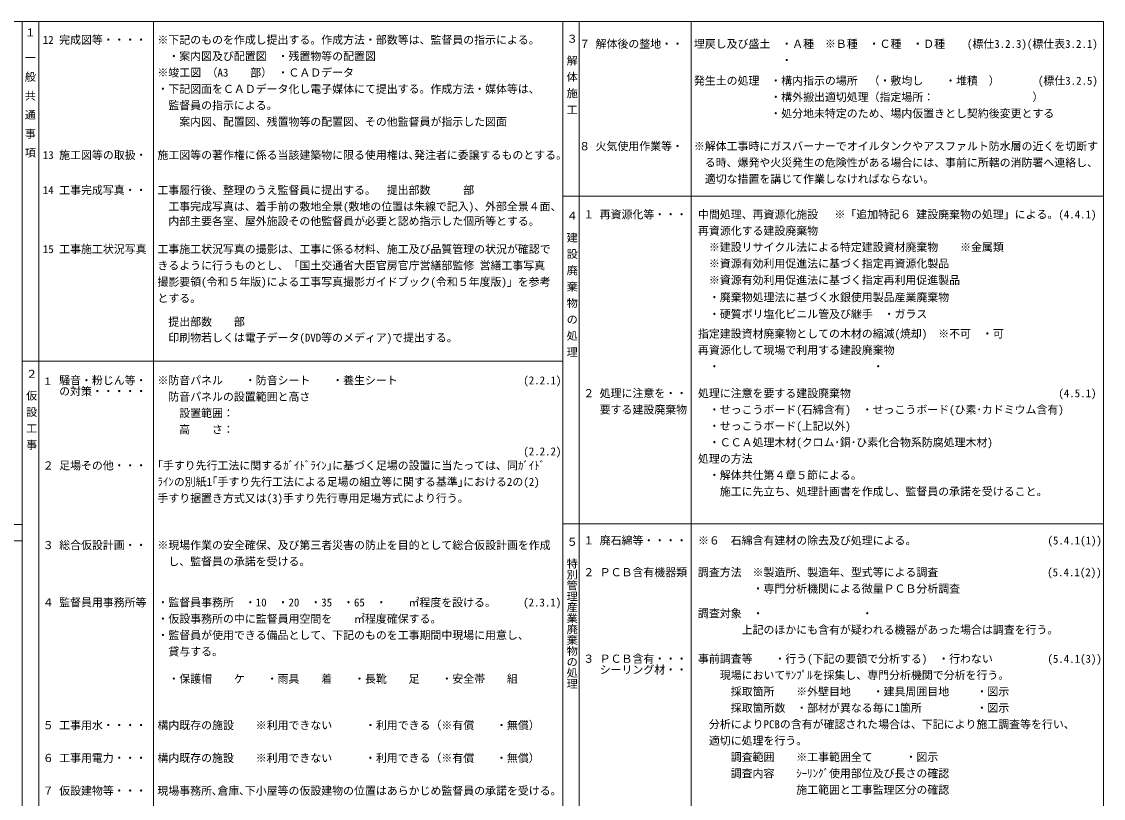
# Model space of a CAD drawing. Units: millimetres on the paper. Extents: x -396 to 396, y -284 to 286.
# Drawn here: x 0.2 to 396.4, y 1.8 to 286.5 of the extents above; entities that cross this region are included whole.
import ezdxf
from ezdxf.enums import TextEntityAlignment as Align

# ---------------------------------------------------------------- set-up
doc = ezdxf.new("R2010")
doc.units = ezdxf.units.MM
for name, color, linetype, lineweight in [('0-1_文字', 7, 'Continuous', 18), ('0-2_文字', 7, 'Continuous', 18), ('0-3_文字', 7, 'Continuous', 18), ('0-F_ﾀｲﾄﾙ', 7, 'Continuous', 18)]:
    doc.layers.add(name, color=color, linetype=linetype, lineweight=lineweight)
doc.layers.add('0-4_文字', color=7, linetype='Continuous')
doc.styles.add('@ＭＳ ゴシック', font='')
doc.styles.add('ＭＳ ゴシック', font='')
doc.styles.get('@ＭＳ ゴシック').set_extended_font_data('@MS Gothic')
doc.styles.get('ＭＳ ゴシック').set_extended_font_data('MS Gothic')

msp = doc.modelspace()

# ---------------------------------------------------------------- linework, layer by layer
at = {"layer": '0-1_文字', "color": 4}
for p, q in [((-198.998, 102.148), (0.423, 102.148)), ((-198.998, 96.148), (0.423, 96.148))]:
    msp.add_line(p, q, dxfattribs=at)
at = {"layer": '0-2_文字', "color": 4}
for p, q in [((6.423, 286.452), (6.423, -261.048)), ((48.423, 286.452), (48.423, -261.048)), ((198.422, 222.484), (396.422, 222.484)), ((0.423, 162.072), (198.422, 162.072)), ((198.422, 102.484), (396.422, 102.484))]:
    msp.add_line(p, q, dxfattribs=at)
at = {"layer": '0-3_文字', "color": 4}
for p, q in [((204.422, 286.452), (204.422, -261.132)), ((245.422, 286.452), (245.422, -261.132))]:
    msp.add_line(p, q, dxfattribs=at)
at = {"layer": '0-F_ﾀｲﾄﾙ'}
for p, q in [((-395.577, 286.452), (396.422, 286.452)), ((0.423, 286.452), (0.423, -261.048)), ((198.422, 286.452), (198.422, -261.048)), ((396.422, 286.452), (396.422, -283.548))]:
    msp.add_line(p, q, dxfattribs=at)

# ---------------------------------------------------------------- texts
at = {"layer": '0-1_文字', "style": 'ＭＳ ゴシック'}
for s, p in [('13', (7.923, 235.207)), ('施工図等の取扱・', (13.923, 235.207)), ('施工図等の著作権に係る当該建築物に限る使用権は､発注者に委譲するものとする。', (49.923, 235.207)), ('14', (7.923, 222.355)), ('工事完成写真・・', (13.923, 222.355)), ('工事履行後、整理のうえ監督員に提出する。\u3000提出部数\u3000\u3000\u3000部', (49.923, 222.355)), ('\u3000工事完成写真は、着手前の敷地全景(敷地の位置は朱線で記入)、外部全景４面、', (49.923, 216.358)), ('\u3000内部主要各室、屋外施設その他監督員が必要と認め指示した個所等とする。', (49.923, 210.982)), ('15', (7.923, 200.739)), ('工事施工状況写真', (13.923, 200.739)), ('工事施工状況写真の撮影は、工事に係る材料、施工及び品質管理の状況が確認で', (49.923, 200.739)), ('撮影要領(令和５年版)による工事写真撮影ガイドブック(令和５年度版)」を参考', (49.923, 188.739)), ('とする。', (49.923, 182.739)), ('\u3000提出部数\u3000\u3000部', (49.923, 174.091)), ('\u3000印刷物若しくは電子データ(DVD等のメディア)で提出する。', (49.923, 168.299))]:
    msp.add_text(s, height=2.933, dxfattribs=at).set_placement(p, align=Align.BOTTOM_LEFT)
at = {"layer": '0-2_文字', "style": 'ＭＳ ゴシック'}
for s, height, p in [('完成図等・・・・', 2.933, (13.923, 277.42)), ('※下記のものを作成し提出する。作成方法・部数等は、監督員の指示による。', 2.933, (49.923, 277.42)), ('12', 2.933, (7.923, 277.42)), ('\u3000・案内図及び配置図\u3000・残置物等の配置図', 2.933, (49.923, 271.42)), ('※竣工図 （A3\u3000\u3000部） ・ＣＡＤデータ', 2.933, (49.923, 265.42)), ('・下記図面をＣＡＤデータ化し電子媒体にて提出する。作成方法・媒体等は、', 2.933, (49.923, 259.42)), ('\u3000監督員の指示による。', 2.933, (49.923, 253.42)), ('\u3000\u3000案内図、配置図、残置物等の配置図、その他監督員が指示した図面', 2.933, (49.923, 247.42)), ('１', 2.933, (205.922, 213.452)), ('再資源化等・・・', 2.933, (211.922, 213.452)), ('中間処理、再資源化施設\u3000 ※「追加特記６ 建設廃棄物の処理」による。(4.4.1)', 2.933, (247.922, 213.452)), ('再資源化する建設廃棄物', 2.933, (247.922, 207.452)), ('\u3000※建設リサイクル法による特定建設資材廃棄物\u3000\u3000※金属類', 2.933, (247.922, 201.452)), ('\u3000※資源有効利用促進法に基づく指定再資源化製品', 2.933, (247.922, 195.452)), ('\u3000※資源有効利用促進法に基づく指定再利用促進製品', 2.933, (247.922, 189.4)), ('\u3000・廃棄物処理法に基づく水銀使用製品産業廃棄物', 2.933, (247.922, 183.083)), ('\u3000・硬質ポリ塩化ビニル管及び継手\u3000・ガラス', 2.933, (247.922, 176.93)), ('指定建設資材廃棄物としての木材の縮減(焼却)\u3000※不可\u3000・可', 2.933, (247.922, 169.746)), ('再資源化して現場で利用する建設廃棄物', 2.933, (247.922, 163.746)), ('\u3000・\u3000\u3000\u3000\u3000\u3000\u3000\u3000\u3000\u3000\u3000\u3000\u3000\u3000\u3000・\u3000', 2.933, (247.922, 157.746)), ('１', 2.566, (7.923, 152.653)), ('騒音・粉じん等・', 2.933, (13.923, 152.653)), ('※防音パネル\u3000\u3000・防音シート\u3000\u3000・養生シート\u3000\u3000\u3000\u3000\u3000\u3000\u3000\u3000\u3000', 2.933, (49.923, 152.653)), (' \u3000\u3000\u3000\u3000\u3000\u3000\u3000\u3000\u3000\u3000\u3000\u3000\u3000\u3000\u3000\u3000\u3000\u3000\u3000\u3000\u3000\u3000\u3000\u3000\u3000\u3000\u3000\u3000\u3000\u3000\u3000\u3000\u3000(2.2.1)', 2.933, (49.923, 152.653)), ('の対策・・・・・', 2.933, (13.923, 148.653)), ('\u3000防音パネルの設置範囲と高さ', 2.933, (49.923, 146.653)), ('２', 2.933, (205.922, 147.923)), ('処理に注意を・・', 2.933, (211.922, 147.923)), ('処理に注意を要する建設廃棄物\u3000\u3000\u3000\u3000\u3000\u3000\u3000\u3000\u3000\u3000 \u3000\u3000\u3000\u3000\u3000 \u3000\u3000\u3000(4.5.1)', 2.933, (247.922, 147.923)), ('\u3000\u3000設置範囲：', 2.933, (49.923, 140.653)), ('要する建設廃棄物', 2.933, (211.922, 141.923)), ('\u3000・せっこうボード(石綿含有)\u3000・せっこうボード(ひ素･カドミウム含有)', 2.933, (247.922, 141.923)), ('\u3000\u3000高\u3000\u3000さ：', 2.933, (49.923, 134.653)), ('\u3000・せっこうボード(上記以外)', 2.933, (247.922, 135.923)), ('\u3000\u3000\u3000\u3000\u3000\u3000\u3000\u3000\u3000\u3000\u3000\u3000\u3000 \u3000\u3000\u3000\u3000\u3000\u3000\u3000\u3000\u3000\u3000\u3000\u3000\u3000\u3000\u3000\u3000\u3000\u3000\u3000\u3000(2.2.2)', 2.933, (49.923, 126.631)), ('\u3000・ＣＣＡ処理木材(クロム･銅･ひ素化合物系防腐処理木材)', 2.933, (247.922, 129.923)), ('処理の方法', 2.933, (247.922, 123.923)), ('２', 2.933, (7.923, 121.452)), ('足場その他・・・', 2.933, (13.923, 121.452)), ('｢手すり先行工法に関するｶﾞｲﾄﾞﾗｲﾝ｣に基づく足場の設置に当たっては、同ｶﾞｲﾄﾞ', 2.933, (49.923, 121.452)), ('ﾗｲﾝの別紙1｢手すり先行工法による足場の組立等に関する基準｣における2の(2)', 2.933, (49.923, 115.452)), ('\u3000・解体共仕第４章５節による。', 2.933, (247.922, 117.923)), ('\u3000\u3000施工に先立ち、処理計画書を作成し、監督員の承諾を受けること。', 2.933, (247.922, 111.923)), ('手すり据置き方式又は(3)手すり先行専用足場方式により行う。', 2.933, (49.923, 109.452)), ('３', 2.933, (7.923, 92.274)), ('総合仮設計画・・', 2.933, (13.923, 92.274)), ('※現場作業の安全確保、及び第三者災害の防止を目的として総合仮設計画を作成', 2.933, (49.923, 92.274)), ('\u3000し、監督員の承諾を受ける。', 2.933, (49.923, 86.274)), ('監督員用事務所等', 2.933, (13.923, 71.274)), ('・監督員事務所\u3000・10\u3000・20\u3000・35\u3000・65\u3000・\u3000\u3000㎡程度を設ける。     (2.3.1)', 2.933, (49.923, 71.274)), ('４', 2.933, (7.923, 71.274)), ('・仮設事務所の中に監督員用空間を\u3000\u3000㎡程度確保する。', 2.933, (49.923, 65.274)), ('・監督員が使用できる備品として、下記のものを工事期間中現場に用意し、', 2.933, (49.923, 59.274)), ('\u3000貸与する。', 2.933, (49.923, 53.274)), ('\u3000・保護帽\u3000\u3000ケ\u3000\u3000・雨具\u3000\u3000着\u3000\u3000・長靴\u3000\u3000足\u3000\u3000・安全帯\u3000\u3000組', 2.933, (49.923, 43.288)), ('５', 2.933, (7.923, 26.274)), ('工事用水・・・・', 2.933, (13.923, 26.274)), ('構内既存の施設\u3000\u3000※利用できない\u3000\u3000\u3000・利用できる（※有償\u3000\u3000・無償）', 2.933, (49.923, 26.274)), ('６', 2.933, (7.923, 14.274)), ('工事用電力・・・', 2.933, (13.923, 14.274)), ('構内既存の施設\u3000\u3000※利用できない\u3000\u3000\u3000・利用できる（※有償\u3000\u3000・無償）', 2.933, (49.923, 14.274)), ('７', 2.933, (7.923, 2.274)), ('仮設建物等・・・', 2.933, (13.923, 2.274)), ('現場事務所､倉庫､下小屋等の仮設建物の位置はあらかじめ監督員の承諾を受ける。', 2.933, (49.923, 2.274))]:
    msp.add_text(s, height=height, dxfattribs=at).set_placement(p, align=Align.BOTTOM_LEFT)
at = {"layer": '0-2_文字', "style": '@ＭＳ ゴシック'}
for s, p in [('４\u3000建 設 廃 棄 物 の 処 理', (199.422, 217.362)), ('２\u3000仮 設 工 事', (1.423, 159.461)), ('５\u3000特別管理産業廃棄物の処理', (199.422, 97.896))]:
    msp.add_text(s, height=2.933, rotation=270, dxfattribs=at).set_placement(p, align=Align.BOTTOM_LEFT)
at = {"layer": '0-2_文字', "insert": (1.423, 284.525), "char_height": 2.933, "attachment_point": 7, "rotation": 270, "style": '@ＭＳ ゴシック'}
msp.add_mtext('\\T1.16;１\u3000一\\~般\\~共\\~通\\~事\\~項', dxfattribs=at)
at = {"layer": '0-3_文字', "style": '@ＭＳ ゴシック'}
msp.add_text('３\u3000解 体 施 工 ', height=2.933, rotation=270, dxfattribs=at).set_placement((199.422, 282.235), align=Align.BOTTOM_LEFT)
at = {"layer": '0-3_文字', "style": 'ＭＳ ゴシック'}
for s, p in [('７', (204.422, 275.952)), ('解体後の整地・・', (210.422, 275.952)), ('埋戻し及び盛土\u3000・Ａ種\u3000※Ｂ種\u3000・Ｃ種\u3000・Ｄ種\u3000\u3000(標仕3.2.3)(標仕表3.2.1)', (246.422, 275.952)), ('\u3000\u3000\u3000\u3000\u3000\u3000\u3000\u3000・\u3000', (246.422, 269.952)), ('発生土の処理\u3000・構内指示の場所\u3000（・敷均し\u3000\u3000・堆積\u3000）\u3000\u3000 \u3000(標仕3.2.5)', (246.422, 262.452)), ('\u3000\u3000\u3000\u3000\u3000\u3000\u3000・構外搬出適切処理（指定場所：\u3000\u3000\u3000\u3000\u3000\u3000\u3000\u3000\u3000）', (246.422, 256.452)), ('\u3000\u3000\u3000\u3000\u3000\u3000\u3000・処分地未特定のため、場内仮置きとし契約後変更とする', (246.422, 250.452)), ('８', (204.422, 238.452)), ('火気使用作業等・', (210.422, 238.452)), ('※解体工事時にガスバーナーでオイルタンクやアスファルト防水層の近くを切断す', (246.422, 238.452)), ('\u3000る時、爆発や火災発生の危険性がある場合には、事前に所轄の消防署へ連絡し、', (246.422, 232.452)), ('\u3000適切な措置を講じて作業しなければならない。', (246.422, 226.452)), ('１', (205.922, 93.978)), ('廃石綿等・・・・', (211.922, 93.978)), ('※６\u3000石綿含有建材の除去及び処理による。\u3000\u3000\u3000\u3000\u3000\u3000\u3000\u3000\u3000\u3000\u3000\u3000(5.4.1(1))', (247.922, 93.978)), ('２', (205.922, 82.325)), ('ＰＣＢ含有機器類', (211.922, 82.325)), ('調査方法\u3000※製造所、製造年、型式等による調査                    (5.4.1(2))', (247.922, 82.325)), ('\u3000\u3000\u3000\u3000\u3000・専門分析機関による微量ＰＣＢ分析調査', (247.922, 76.325)), ('調査対象\u3000・\u3000\u3000\u3000\u3000\u3000\u3000\u3000\u3000\u3000・\u3000', (247.922, 67.25)), ('\u3000\u3000\u3000\u3000上記のほかにも含有が疑われる機器があった場合は調査を行う。', (247.922, 61.25)), ('３', (205.922, 50.625)), ('ＰＣＢ含有・・・', (211.922, 50.625)), ('事前調査等\u3000\u3000・行う(下記の要領で分析する)\u3000・行わない\u3000\u3000 \u3000\u3000 (5.4.1(3))', (247.922, 50.625)), ('シーリング材・・', (211.922, 46.625)), ('\u3000\u3000現場においてｻﾝﾌﾟﾙを採集し、専門分析機関で分析を行う。', (247.922, 44.625)), ('\u3000\u3000\u3000採取箇所\u3000\u3000※外壁目地\u3000\u3000・建具周囲目地\u3000\u3000 ・図示', (247.922, 38.625)), ('\u3000\u3000\u3000採取箇所数\u3000・部材が異なる毎に1箇所\u3000\u3000\u3000\u3000\u3000・図示', (247.922, 32.625)), ('\u3000分析によりPCBの含有が確認された場合は、下記により施工調査等を行い、', (247.922, 26.625)), ('\u3000適切に処理を行う。', (247.922, 20.625)), ('\u3000\u3000\u3000調査範囲\u3000\u3000※工事範囲全て\u3000\u3000\u3000・図示', (247.922, 14.625)), ('\u3000\u3000\u3000調査内容\u3000\u3000ｼｰﾘﾝｸﾞ使用部位及び長さの確認', (247.922, 8.625)), ('\u3000\u3000\u3000\u3000\u3000\u3000\u3000\u3000\u3000施工範囲と工事監理区分の確認', (247.922, 2.625))]:
    msp.add_text(s, height=2.933, dxfattribs=at).set_placement(p, align=Align.BOTTOM_LEFT)
at = {"layer": '0-4_文字', "style": 'ＭＳ ゴシック'}
msp.add_text('きるように行うものとし、「国土交通省大臣官房官庁営繕部監修 営繕工事写真', height=2.933, dxfattribs=at).set_placement((49.923, 194.739), align=Align.BOTTOM_LEFT)

doc.saveas('drawing.dxf')
